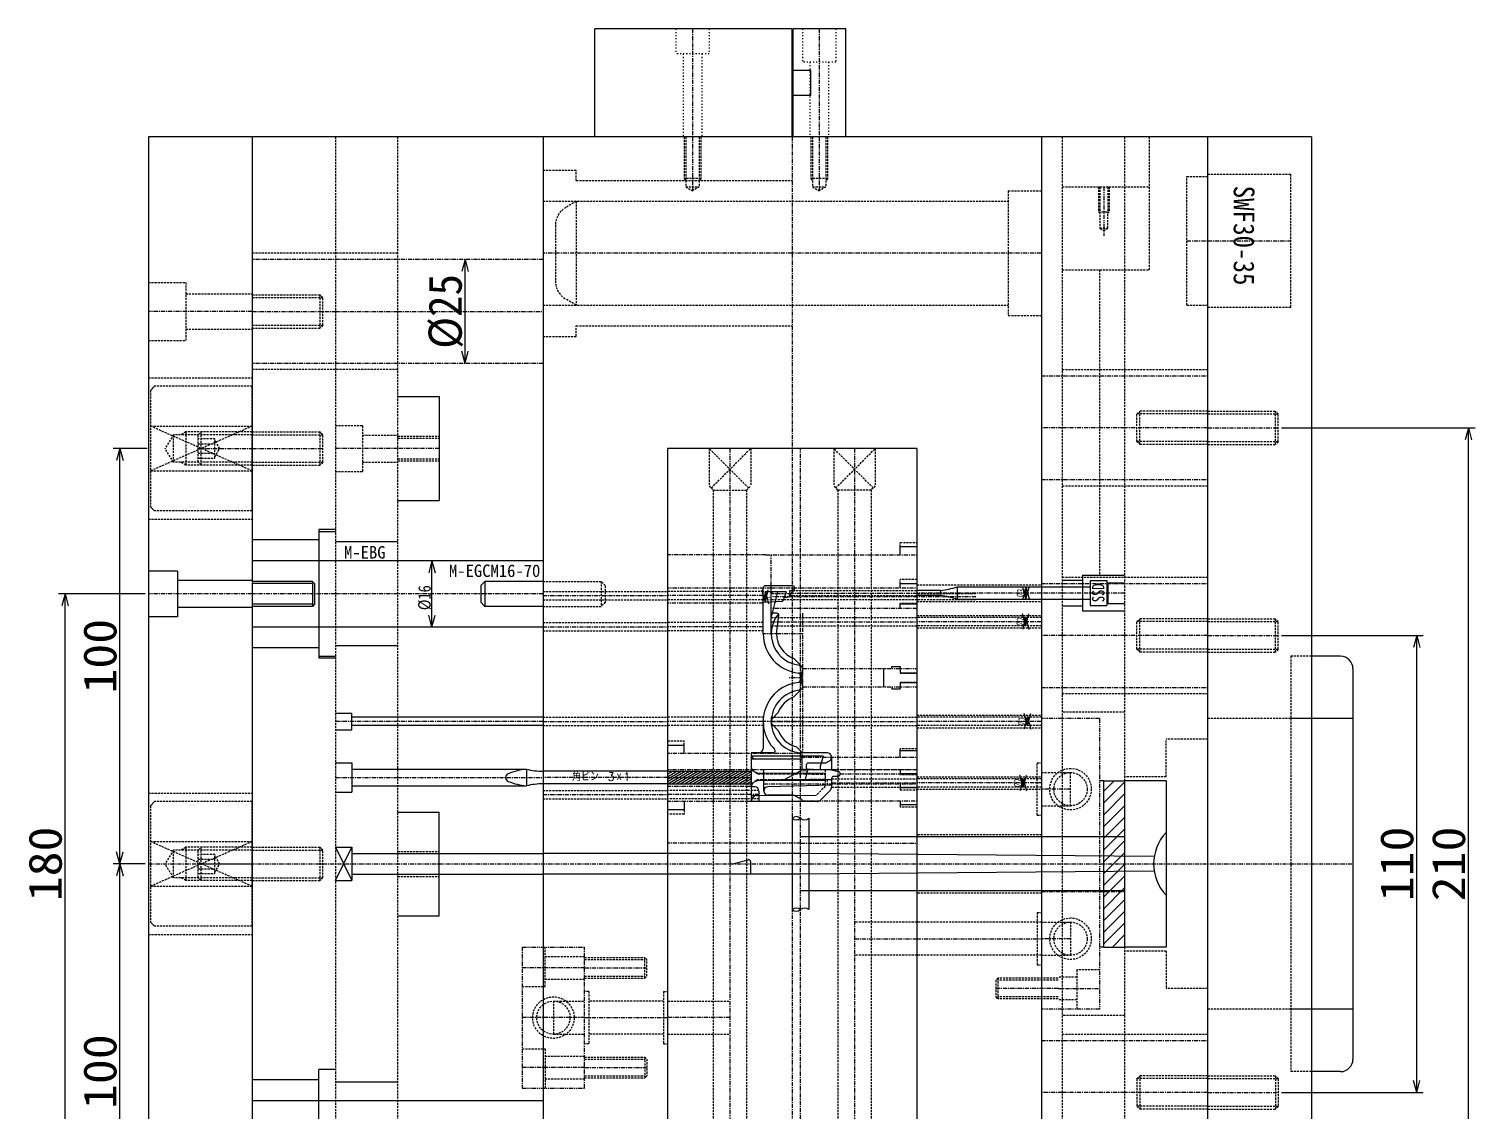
# Model space of a CAD drawing. Extents: x -554 to 592, y -350 to 391.
# Drawn here: x -553.8 to -205.6, y 115.8 to 376 of the extents above; entities that cross this region are included whole.
import ezdxf
from ezdxf.enums import TextEntityAlignment as Align

# ---------------------------------------------------------------- set-up
doc = ezdxf.new("R2010")
doc.units = 0
for name, pattern in [('CENTER', [1.75, 1, -0.25, 0.25, -0.25]), ('DASHED', [0.75, 0.5, -0.25]), ('DASHEDX2', [1, 0.75, -0.25]), ('DIVIDE', [2.25, 1, -0.25, 0.25, -0.25, 0.25, -0.25]), ('DOT', [0.75, 0.25, -0.5])]:
    doc.linetypes.add(name, pattern=pattern)
for name, color, linetype in [('L12', 7, 'CONTINUOUS'), ('L13', 7, 'CONTINUOUS'), ('L4', 7, 'CONTINUOUS'), ('L5', 7, 'CONTINUOUS'), ('L8', 7, 'CONTINUOUS'), ('L9', 7, 'CONTINUOUS')]:
    doc.layers.add(name, color=color, linetype=linetype)
doc.styles.add('KANJI', font='TXT', dxfattribs={"bigfont": 'BIGFONT'})

msp = doc.modelspace()

# ---------------------------------------------------------------- linework, layer by layer
at = {"layer": 'L12', "color": 251, "linetype": 'CONTINUOUS'}
for p, q in [((-448.764398, 320.5), (-449.540855, 317.602223)), ((-448.764398, 295.5), (-448.764398, 320.5)), ((-448.764398, 320.5), (-447.987941, 317.602223)), ((-448.764398, 295.5), (-449.540855, 298.397777)), ((-448.764398, 295.5), (-447.987941, 298.397777)), ((-252.2, 280), (-205.604188, 280)), ((-207.204188, 280), (-207.980646, 277.102223)), ((-207.204188, 70), (-207.204188, 280)), ((-207.204188, 280), (-206.427731, 277.102223)), ((-525.3, 275), (-533.495288, 275)), ((-531.895288, 275), (-532.671745, 272.102223)), ((-531.895288, 175), (-531.895288, 275)), ((-531.895288, 275), (-531.118831, 272.102223)), ((-525.8, 240), (-546.668063, 240)), ((-545.068063, 240), (-545.84452, 237.102223)), ((-545.068063, 110), (-545.068063, 240)), ((-545.068063, 240), (-544.291606, 237.102223)), ((-252.2, 230), (-218.064921, 230)), ((-219.664921, 230), (-220.441379, 227.102223)), ((-219.664921, 120), (-219.664921, 230)), ((-219.664921, 230), (-218.888464, 227.102223)), ((-531.895288, 175), (-532.671745, 177.897777)), ((-531.895288, 175), (-531.118831, 177.897777)), ((-525.8, 175), (-533.495288, 175)), ((-525.8, 175), (-533.495288, 175)), ((-531.895288, 175), (-532.671745, 172.102223)), ((-531.895288, 75), (-531.895288, 175)), ((-531.895288, 175), (-531.118831, 172.102223)), ((-219.664921, 120), (-220.441379, 122.897777)), ((-219.664921, 120), (-218.888464, 122.897777)), ((-252.2, 120), (-218.064921, 120))]:
    msp.add_line(p, q, dxfattribs=at)
at = {"layer": 'L13', "color": 3, "linetype": 'CONTINUOUS'}
for p, q in [((-370, 376), (-417.5, 376)), ((-417.5, 350), (-417.5, 376)), ((-370, 350), (-370, 376)), ((-357.1, 376), (-369.8, 376)), ((-369.8, 350), (-369.8, 376)), ((-357.1, 350), (-357.1, 376)), ((-365.5, 366), (-370, 366)), ((-365.5, 360), (-365.5, 366)), ((-365.5, 360), (-370, 360)), ((-370, 350), (-417.5, 350)), ((-357.1, 350), (-369.8, 350)), ((-465, 287.5), (-455, 287.5)), ((-455, 287.5), (-455, 262.5)), ((-465, 262.5), (-455, 262.5)), ((-465, 187.5), (-455, 187.5)), ((-455, 162.5), (-455, 187.5)), ((-465, 162.5), (-455, 162.5))]:
    msp.add_line(p, q, dxfattribs=at)
at = {"layer": 'L13', "color": 251, "linetype": 'DOT'}
for p, q in [((-398, 376), (-398, 370)), ((-390, 376), (-390, 370)), ((-367.5, 376), (-367.5, 368)), ((-359.5, 376), (-359.5, 368)), ((-390, 370), (-398, 370)), ((-396.25, 370), (-396.25, 350)), ((-391.75, 370), (-391.75, 350)), ((-359.5, 368), (-367.5, 368)), ((-365.75, 368), (-365.75, 350)), ((-361.25, 368), (-361.25, 350))]:
    msp.add_line(p, q, dxfattribs=at)
at = {"layer": 'L13', "color": 253, "linetype": 'CENTER'}
for p, q in [((-394, 376), (-394, 350)), ((-363.5, 376), (-363.5, 350)), ((-513, 275), (-500, 275)), ((-513, 175), (-500, 175))]:
    msp.add_line(p, q, dxfattribs=at)
at = {"layer": 'L13', "color": 251, "linetype": 'DASHED'}
for p, q in [((-422, 334.5), (-424.5, 333.056624)), ((-422, 334.5), (-422, 309.5)), ((-427, 328.726497), (-427, 315.273503)), ((-422, 309.5), (-424.5, 310.943376))]:
    msp.add_line(p, q, dxfattribs=at)
at = {"layer": 'L13', "color": 253, "linetype": 'CONTINUOUS'}
for p, q in [((-523.5, 290), (-524.5, 289)), ((-524.5, 261), (-523.5, 260)), ((-523.5, 190), (-524.5, 189)), ((-524.5, 161), (-523.5, 160))]:
    msp.add_line(p, q, dxfattribs=at)
at = {"layer": 'L13', "color": 253, "linetype": 'DASHED'}
for p, q in [((-524.5, 289), (-524.5, 261)), ((-500, 290), (-523.5, 290)), ((-500, 260), (-500, 290)), ((-524.5, 280.385165), (-500, 280.385165)), ((-500, 280.385165), (-524.5, 269.614835)), ((-500, 269.614835), (-524.5, 280.385165)), ((-513, 278.3235), (-512.3235, 279)), ((-512.3235, 271), (-512.3235, 279)), ((-513, 271.6765), (-513, 278.3235)), ((-509, 277.309401), (-513, 277.309401)), ((-513, 276.154701), (-509, 276.154701)), ((-509, 272.690599), (-509, 277.309401)), ((-507.845299, 275), (-509, 277)), ((-513, 273.845299), (-509, 273.845299)), ((-513, 272.690599), (-509, 272.690599)), ((-512.3235, 271), (-513, 271.6765)), ((-509, 273), (-507.845299, 275)), ((-524.5, 269.614835), (-500, 269.614835)), ((-500, 260), (-523.5, 260)), ((-524.5, 189), (-524.5, 161)), ((-500, 190), (-523.5, 190)), ((-500, 160), (-500, 190)), ((-524.5, 180.385165), (-500, 180.385165)), ((-500, 180.385165), (-524.5, 169.614835)), ((-500, 169.614835), (-524.5, 180.385165)), ((-513, 178.3235), (-512.3235, 179)), ((-513, 171.6765), (-513, 178.3235)), ((-512.3235, 171), (-512.3235, 179)), ((-509, 177.309401), (-513, 177.309401)), ((-513, 176.154701), (-509, 176.154701)), ((-509, 172.690599), (-509, 177.309401)), ((-507.845299, 175), (-509, 177)), ((-509, 173), (-507.845299, 175)), ((-513, 173.845299), (-509, 173.845299)), ((-513, 172.690599), (-509, 172.690599)), ((-512.3235, 171), (-513, 171.6765)), ((-524.5, 169.614835), (-500, 169.614835)), ((-500, 160), (-523.5, 160))]:
    msp.add_line(p, q, dxfattribs=at)
at = {"layer": 'L13', "color": 5, "linetype": 'DASHED'}
for p, q in [((-516, 279), (-517.169134, 278.325)), ((-500, 279), (-516, 279)), ((-516, 271), (-517.169134, 271.675)), ((-500, 271), (-516, 271)), ((-516, 179), (-517.169134, 178.325)), ((-500, 179), (-516, 179)), ((-516, 171), (-517.169134, 171.675)), ((-500, 171), (-516, 171))]:
    msp.add_line(p, q, dxfattribs=at)
at = {"layer": 'L13', "color": 2, "linetype": 'DASHED'}
for p, q in [((-516, 279), (-516, 271)), ((-519, 278.325), (-520.997862, 275)), ((-500, 278.325), (-519, 278.325)), ((-519, 271.675), (-519, 278.325)), ((-519, 271.675), (-520.997862, 275)), ((-500, 271.675), (-519, 271.675)), ((-519, 178.325), (-520.997862, 175)), ((-500, 178.325), (-519, 178.325)), ((-519, 171.675), (-519, 178.325)), ((-516, 179), (-516, 171)), ((-519, 171.675), (-520.997862, 175)), ((-500, 171.675), (-519, 171.675))]:
    msp.add_line(p, q, dxfattribs=at)
at = {"layer": 'L13', "color": 3, "linetype": 'DASHED'}
for p, q in [((-465, 278), (-455, 278)), ((-465, 277.5), (-455, 277.5)), ((-465, 272.5), (-455, 272.5)), ((-465, 272), (-455, 272)), ((-465, 178), (-455, 178)), ((-465, 172), (-455, 172))]:
    msp.add_line(p, q, dxfattribs=at)
at = {"layer": 'L13', "color": 3, "linetype": 'CENTER'}
msp.add_line((-455, 275), (-465, 275), dxfattribs=at)
at = {"layer": 'L13', "color": 2, "linetype": 'CONTINUOUS'}
for p, q in [((-518, 245.5), (-525, 245.5)), ((-518, 245.5), (-518, 234.5)), ((-500, 243.25), (-518, 243.25)), ((-518, 234.5), (-525, 234.5)), ((-500, 236.75), (-518, 236.75))]:
    msp.add_line(p, q, dxfattribs=at)
at = {"layer": 'L13', "color": 96, "linetype": 'DIVIDE'}
for p, q in [((-296, 210), (-310, 210)), ((-296, 210), (-296, 140)), ((-295, 195), (-296, 195)), ((-435, 155), (-420, 155)), ((-295, 155), (-296, 155)), ((-296, 140), (-310, 140)), ((-435, 121), (-420, 121))]:
    msp.add_line(p, q, dxfattribs=at)
at = {"layer": 'L13', "color": 136, "linetype": 'DASHED'}
for p, q in [((-310, 197), (-303, 197)), ((-303, 189), (-303, 197)), ((-310, 189), (-303, 189)), ((-310, 161), (-303, 161)), ((-303, 161), (-303, 153)), ((-310, 153), (-303, 153)), ((-427.5, 142), (-427.5, 134)), ((-427.5, 142), (-420, 142)), ((-427.5, 134), (-420, 134))]:
    msp.add_line(p, q, dxfattribs=at)
at = {"layer": 'L13', "color": 6, "linetype": 'CONTINUOUS'}
for p, q in [((-292.5, 195), (-295, 192.5)), ((-295, 155), (-295, 195)), ((-295, 195), (-290, 195)), ((-290, 195), (-290, 155)), ((-290, 194.671573), (-295, 189.671573)), ((-290, 191.843146), (-295, 186.843146)), ((-290, 189.014719), (-295, 184.014719)), ((-290, 186.186292), (-295, 181.186292)), ((-290, 183.357864), (-295, 178.357864)), ((-290, 180.529437), (-295, 175.529437)), ((-290, 177.70101), (-295, 172.70101)), ((-290, 174.872583), (-295, 169.872583)), ((-290, 172.044156), (-295, 167.044156)), ((-290, 169.215729), (-295, 164.215729)), ((-290, 166.387302), (-295, 161.387302)), ((-290, 163.558875), (-295, 158.558875)), ((-290, 160.730447), (-295, 155.730447)), ((-290, 157.90202), (-292.90202, 155)), ((-295, 155), (-290, 155)), ((-290, 155.073593), (-290.073593, 155))]:
    msp.add_line(p, q, dxfattribs=at)
at = {"layer": 'L13', "color": 136, "linetype": 'CENTER'}
for p, q in [((-303, 193), (-310, 193)), ((-303, 157), (-310, 157)), ((-420, 150), (-435, 150)), ((-306, 145), (-296, 145)), ((-420, 138), (-435, 138)), ((-420, 126), (-435, 126))]:
    msp.add_line(p, q, dxfattribs=at)
at = {"layer": 'L13', "color": 96, "linetype": 'CENTER'}
for p, q in [((-435, 155), (-435, 121)), ((-420, 121), (-420, 155))]:
    msp.add_line(p, q, dxfattribs=at)
at = {"layer": 'L13', "color": 96, "linetype": 'DASHED'}
for p, q in [((-429.5, 145.5), (-429.5, 155)), ((-429.5, 152.75), (-420, 152.75)), ((-429.5, 147.25), (-420, 147.25)), ((-301.5, 147.75), (-306, 147.75)), ((-301.5, 149.5), (-301.5, 140)), ((-296, 149.5), (-301.5, 149.5)), ((-435, 145.5), (-429.5, 145.5)), ((-301.5, 142.25), (-306, 142.25)), ((-435, 130.5), (-429.5, 130.5)), ((-429.5, 130.5), (-429.5, 121)), ((-429.5, 128.75), (-420, 128.75)), ((-429.5, 123.25), (-420, 123.25))]:
    msp.add_line(p, q, dxfattribs=at)
at = {"layer": 'L13', "color": 251, "linetype": 'DASHED'}
for centre, start, end in [((-422, 328.726497), 120, 180), ((-422, 315.273503), 180, 240)]:
    msp.add_arc(centre, 5, start, end, dxfattribs=at)
at = {"layer": 'L4', "color": 6, "linetype": 'CONTINUOUS'}
for p, q in [((-376.986, 230.391999), (-376.986, 241.459002)), ((-375.048, 230.391999), (-375.048, 241.969002)), ((-373.517999, 240.490002), (-375.048, 234.370001)), ((-371.426999, 240.490002), (-374.538, 240.490002)), ((-371.427, 240.490002), (-372.27355, 238.288971)), ((-370.611779, 239.589093), (-369.482728, 241.161547)), ((-376.986, 238.042002), (-372.27355, 238.288971)), ((-371.440322, 239.164002), (-371.936999, 239.164002)), ((-373.773, 230.391999), (-373.201743, 234.762909)), ((-368.061, 220.45354), (-368.061, 219.21646)), ((-376.986, 209.278001), (-376.986, 202.75)), ((-367.5, 201.73), (-368.943295, 203.173295)), ((-374.598349, 201.73), (-379.892999, 201.73)), ((-367.601999, 200.2), (-378.877232, 200.246785)), ((-361.532999, 201.73), (-367.5, 201.73)), ((-362.042999, 199.282), (-366.122999, 199.282)), ((-362.552999, 200.913999), (-363.062999, 199.282)), ((-362.042999, 199.282), (-361.052999, 199.81)), ((-378.369557, 196.934573), (-362.041994, 196.864598)), ((-362.041994, 195.069402), (-378.369557, 194.999426)), ((-376.832999, 192.55), (-376.832999, 197.65)), ((-359.045783, 196.069), (-360.002999, 196.069)), ((-378.368819, 191.483955), (-364.206747, 191.53)), ((-378.005999, 192.55), (-378.005999, 190))]:
    msp.add_line(p, q, dxfattribs=at)
at = {"layer": 'L4', "color": 6, "linetype": 'DASHED'}
for p, q in [((-374.538, 240.490002), (-376.986, 240.490002)), ((-367.601999, 200.2), (-367.601999, 201.73069))]:
    msp.add_line(p, q, dxfattribs=at)
at = {"layer": 'L4', "color": 7, "linetype": 'CONTINUOUS'}
for p, q in [((-369.896999, 241.969002), (-376.476, 241.969002)), ((-373.707442, 235.339002), (-374.996999, 235.339002)), ((-369.59372, 224.47872), (-367.5, 222.384999)), ((-367.704, 220.956999), (-367.704, 218.713001)), ((-367.5, 222.385001), (-367.5, 221.365001)), ((-367.5, 217.284999), (-369.59372, 215.191279)), ((-367.5, 218.305001), (-367.5, 217.285001)), ((-373.394435, 211.424197), (-375.030759, 209.787874)), ((-375.030759, 208.768126), (-373.394435, 207.131802)), ((-379.892999, 201.73), (-379.892999, 190)), ((-379.790456, 201.118286), (-379.688714, 201.016544)), ((-362.552999, 200.913999), (-379.382999, 200.913999)), ((-366.632999, 198.772), (-366.632999, 198.16)), ((-360.512999, 200.71), (-360.512999, 197.809279)), ((-360.512999, 197.65), (-366.122999, 197.65)), ((-362.042999, 196.864599), (-362.042999, 195.1)), ((-360.512999, 197.65), (-358.928555, 197.253889)), ((-360.512999, 195.559), (-360.512999, 193.482498)), ((-379.025999, 193.57), (-379.892999, 193.57)), ((-369.692999, 191.53), (-375.812999, 191.53)), ((-367.652999, 190.51), (-369.692999, 191.53)), ((-360.811751, 192.761249), (-363.274248, 190.298751)), ((-363.995497, 190), (-379.892999, 190)), ((-367.652999, 190.51), (-367.652999, 190))]:
    msp.add_line(p, q, dxfattribs=at)
at = {"layer": 'L4', "color": 251, "linetype": 'CENTER'}
for p, q in [((-367.5, 235.339002), (-367.5, 201.73)), ((-367.5, 230.391999), (-376.986, 230.391999)), ((-367.5, 219.835), (-370.811183, 219.835)), ((-367.5, 209.278001), (-376.986, 209.278001))]:
    msp.add_line(p, q, dxfattribs=at)
at = {"layer": 'L4', "color": 6, "linetype": 'CENTER'}
for p, q in [((-378.877232, 200.246785), (-379.892999, 200.251)), ((-379.892999, 191.479), (-378.368819, 191.483955))]:
    msp.add_line(p, q, dxfattribs=at)
at = {"layer": 'L4', "color": 3, "linetype": 'CENTER'}
for p, q in [((-363.062999, 199.282), (-363.3, 198.523596)), ((-362.042999, 197.654967), (-367.601999, 197.752)), ((-366.34489, 197.741528), (-366.423702, 197.387091))]:
    msp.add_line(p, q, dxfattribs=at)
at = {"layer": 'L4', "color": 6, "linetype": 'DASHEDX2'}
for p, q in [((-378.362999, 196.699943), (-379.125294, 197.137982)), ((-378.362999, 195.234057), (-379.125294, 194.796018)), ((-378.362999, 196.699943), (-362.042999, 196.63)), ((-362.042999, 195.303999), (-378.362999, 195.234057))]:
    msp.add_line(p, q, dxfattribs=at)
at = {"layer": 'L4', "color": 4, "linetype": 'CONTINUOUS'}
for p, q in [((-366.886972, 195.30365), (-378.784038, 194.992115)), ((-368.055143, 197.34437), (-372.079542, 195.167678)), ((-366.423702, 197.387091), (-368.055143, 197.34437)), ((-366.423702, 197.387091), (-366.886972, 195.30365)), ((-366.886972, 195.30365), (-360.553152, 195.30365)), ((-360.553152, 195.30365), (-360.518242, 193.970507)), ((-360.518242, 193.970507), (-375.866382, 193.568602))]:
    msp.add_line(p, q, dxfattribs=at)
at = {"layer": 'L4', "color": 7, "linetype": 'DASHED'}
for p, q in [((-362.042999, 197.65), (-362.042999, 196.864599)), ((-362.042999, 195.1), (-362.042999, 193.693746)), ((-362.042999, 193.693747), (-364.206746, 191.53))]:
    msp.add_line(p, q, dxfattribs=at)
at = {"layer": 'L4', "color": 4, "linetype": 'DASHED'}
msp.add_line((-361.573502, 195.30365), (-361.537893, 193.943807), dxfattribs=at)
at = {"layer": 'L4', "color": 4, "linetype": 'CENTER'}
msp.add_line((-340, 197.65), (-360.512998, 197.65), dxfattribs=at)
at = {"layer": 'L4', "color": 6, "linetype": 'CONTINUOUS'}
for centre, radius, start, end in [((-376.476, 241.459002), 0.51, 90, 180), ((-374.538, 239.980002), 0.51, 90, 180), ((-371.440322, 240.184002), 1.02, 270, 324.320971), ((-367.5, 230.391999), 7.548, 140.642443, 266.400399), ((-367.5, 230.391999), 9.486, 180, 263.84936), ((-367.5, 230.391999), 6.273, 180, 250.502423), ((-368.571, 220.45354), 0.51, 0, 83.84936), ((-367.5, 209.278001), 9.486, 96.15064, 224.755402), ((-367.5, 209.278001), 7.548, 93.599597, 270), ((-368.571, 219.21646), 0.51, -83.84936, 0), ((-367.5, 209.278001), 6.273, 109.497577, 159.993156), ((-367.5, 209.278001), 6.273, 200.006867, 256.698188), ((-378.006, 202.75), 1.02, -90, 0), ((-374.598349, 202.24), 0.51, -90, 44.755402), ((-378.872999, 201.266776), 1.02, 180, 269.76226), ((-378.362999, 198.464559), 1.53, 180, 269.754448), ((-366.122999, 198.772), 0.51, 90, 180), ((-378.362999, 193.46944), 1.53, 90.245552, 180), ((-360.002999, 195.559), 0.51, 90, 180), ((-359.074422, 196.670423), 0.601423, -90, 75.963757), ((-379.025999, 192.55), 1.02, 0, 90), ((-378.363844, 189.953964), 1.53, 90.186283, 178.095887)]:
    msp.add_arc(centre, radius, start, end, dxfattribs=at)
at = {"layer": 'L4', "color": 7, "linetype": 'CONTINUOUS'}
for centre, radius, start, end in [((-369.896999, 241.459002), 0.51, 324.320971, 450.000005), ((-373.707442, 234.829002), 0.51, 353.211744, 450.000005), ((-367.194, 220.956999), 0.51, 126.869903, 179.999997), ((-367.194, 218.713001), 0.51, 179.999997, 233.130103), ((-379.382999, 201.423999), 0.51, 179.999997, 270), ((-361.532999, 200.71), 1.02, 298.072487, 450.000005), ((-366.122999, 198.16), 0.51, 179.999997, 270), ((-360.308999, 197.809279), 0.204, 180, 255.963756), ((-375.812999, 192.55), 1.02, 93.000005, 270), ((-361.532999, 193.482498), 1.02, 315.000001, 360.000003), ((-363.995497, 191.02), 1.02, 270, 315.000001)]:
    msp.add_arc(centre, radius, start, end, dxfattribs=at)
at = {"layer": 'L4', "color": 6}
for p in [(-367.5, 230.391999), (-367.5, 209.278001)]:
    msp.add_point(p, dxfattribs=at)
at = {"layer": 'L5', "color": 7, "linetype": 'CENTER'}
for p, q in [((-370, 350), (-370, 0)), ((-525, 175), (-235, 175))]:
    msp.add_line(p, q, dxfattribs=at)
at = {"layer": 'L5', "color": 7, "linetype": 'CONTINUOUS'}
for p, q in [((-400, 275), (-400, 75)), ((-370, 275), (-400, 275)), ((-340, 275), (-370, 275)), ((-340, 275), (-340, 75)), ((-370, 186), (-370, 164)), ((-366, 186), (-366, 164))]:
    msp.add_line(p, q, dxfattribs=at)
at = {"layer": 'L5', "color": 3, "linetype": 'CENTER'}
for p, q in [((-368, 75), (-368, 275)), ((-375.048, 241.969002), (-375.048, 249.4)), ((-370.603947, 240.2), (-340, 240.2)), ((-368, 222.406368), (-368, 217.263632)), ((-363.3, 198.523596), (-363.3, 197.65)), ((-400, 195.8), (-379.892999, 195.8))]:
    msp.add_line(p, q, dxfattribs=at)
at = {"layer": 'L5', "color": 7, "linetype": 'DASHED'}
for p, q in [((-344, 251.4), (-344, 252.4)), ((-344, 252.4), (-340, 252.4)), ((-344, 242.46), (-344, 243.46)), ((-340, 243.46), (-344, 243.46)), ((-344, 237.5), (-344, 237.7)), ((-340, 237.7), (-344, 237.7)), ((-344, 220.935), (-340, 220.935)), ((-344, 218.735), (-340, 218.735)), ((-400, 204.6), (-396, 204.6)), ((-396, 203.6), (-396, 204.6)), ((-344, 202.2), (-344, 202.7)), ((-340, 202.7), (-344, 202.7)), ((-344, 196.65), (-344, 196.45)), ((-339.999996, 196.45), (-344, 196.45)), ((-344, 193.3), (-344, 192.8)), ((-344, 192.8), (-340, 192.8)), ((-344, 189.2), (-344, 188.7)), ((-340, 188.7), (-344, 188.7)), ((-396, 187), (-400, 187)), ((-396, 188), (-396, 187))]:
    msp.add_line(p, q, dxfattribs=at)
at = {"layer": 'L5', "color": 136, "linetype": 'CONTINUOUS'}
for p, q in [((-344, 249.4), (-344, 251.4)), ((-344, 251.4), (-340, 251.4)), ((-340, 242.46), (-344, 242.46)), ((-344, 241.46), (-344, 242.46)), ((-344, 236.5), (-344, 237.5)), ((-340, 237.5), (-344, 237.5)), ((-348, 222.035), (-348, 217.635)), ((-346, 222.035), (-346, 222.535)), ((-346, 222.535), (-344, 222.535)), ((-344, 222.535), (-344, 221.135)), ((-344, 221.135), (-343.9, 221.035)), ((-343.9, 221.035), (-340, 221.035)), ((-346, 217.635), (-346, 217.135)), ((-346, 217.135), (-344, 217.135)), ((-344, 218.535), (-343.9, 218.635)), ((-344, 218.535), (-344, 217.135)), ((-343.9, 218.635), (-340, 218.635)), ((-400, 203.6), (-396, 203.6)), ((-396, 201.6), (-396, 203.6)), ((-344, 200.7), (-344, 202.2)), ((-340, 202.2), (-344, 202.2)), ((-344, 197.65), (-344, 196.65)), ((-340, 196.65), (-344, 196.65)), ((-344, 194.3), (-344, 193.3)), ((-340, 193.3), (-344, 193.3)), ((-396, 190), (-396, 188)), ((-344, 190.2), (-344, 189.2)), ((-340, 189.2), (-344, 189.2)), ((-396, 188), (-400, 188))]:
    msp.add_line(p, q, dxfattribs=at)
at = {"layer": 'L5', "color": 4, "linetype": 'CENTER'}
for p, q in [((-376.4, 249.4), (-400, 249.4)), ((-376.4, 249.4), (-340, 249.4)), ((-375.048, 241.4), (-400, 241.4)), ((-375.048, 241.46), (-340, 241.46)), ((-376.986, 237.8), (-400, 237.8)), ((-340, 239.3), (-375.048, 239.3)), ((-340, 236.5), (-375.048, 236.5)), ((-368, 201.6), (-400, 201.6)), ((-368, 200.7), (-340, 200.7)), ((-376.832999, 197.65), (-400, 197.65)), ((-363.3, 197.768101), (-340, 197.768101)), ((-358.473345, 196.65), (-340, 196.65)), ((-379.892999, 193.6), (-400, 193.6)), ((-376.832999, 194.3), (-340, 194.3)), ((-379.892999, 190), (-400, 190)), ((-367.652999, 190.2), (-340, 190.2)), ((-368, 180), (-400, 180)), ((-368, 180), (-340, 180))]:
    msp.add_line(p, q, dxfattribs=at)
at = {"layer": 'L5', "color": 6, "linetype": 'DASHED'}
for p, q in [((-376.986, 240.6), (-400, 240.6)), ((-376.986, 238.6), (-400, 238.6)), ((-375.048, 234.3), (-340, 234.3)), ((-376.986, 233.1), (-400, 233.1)), ((-376.986, 231.1), (-400, 231.1)), ((-375.048, 232.3), (-340, 232.3)), ((-376.930785, 210.3), (-400, 210.3)), ((-376.93545, 208.3), (-376.93545, 210.3)), ((-375.048, 210.3), (-375.048, 208.3)), ((-375.048, 210.3), (-340, 210.3)), ((-376.93545, 208.3), (-400, 208.3)), ((-375.048, 208.3), (-340, 208.3)), ((-360.512999, 195.5), (-340, 195.5)), ((-378.005999, 192.7), (-400, 192.7)), ((-360.512999, 193.5), (-340, 193.5)), ((-378.005999, 190.7), (-400, 190.7))]:
    msp.add_line(p, q, dxfattribs=at)
at = {"layer": 'L5', "color": 206, "linetype": 'CONTINUOUS'}
for p, q in [((-376.40654, 238.07237), (-377.333591, 240.925539)), ((-376.469848, 240.490002), (-377.246305, 237.592224)), ((-376.469848, 240.490002), (-375.693391, 237.592224)), ((-376.40654, 238.07237), (-375.782805, 241.006813))]:
    msp.add_line(p, q, dxfattribs=at)
at = {"layer": 'L5', "color": 3, "linetype": 'DASHED'}
for p, q in [((-370.603947, 239.6), (-370.603947, 240.8)), ((-370.603947, 240.8), (-340, 240.8)), ((-370.603947, 239.6), (-340, 239.6))]:
    msp.add_line(p, q, dxfattribs=at)
at = {"layer": 'L5', "color": 6, "linetype": 'CENTER'}
for p, q in [((-376.986, 239.6), (-400, 239.6)), ((-375.048, 233.3), (-340, 233.3)), ((-376.986, 232.1), (-400, 232.1)), ((-376.985974, 209.3), (-400, 209.3)), ((-375.047968, 209.3), (-340, 209.3)), ((-378.005999, 191.7), (-400, 191.7)), ((-360.512999, 194.5), (-340, 194.5))]:
    msp.add_line(p, q, dxfattribs=at)
at = {"layer": 'L5', "color": 4, "linetype": 'DASHED'}
for p, q in [((-370.603947, 240.05), (-375.048, 240.05)), ((-340, 238.55), (-375.048, 238.55))]:
    msp.add_line(p, q, dxfattribs=at)
at = {"layer": 'L5', "color": 4, "linetype": 'DIVIDE'}
for p, q in [((-367.5, 222.035), (-340, 222.035)), ((-367.5, 217.635), (-340, 217.635))]:
    msp.add_line(p, q, dxfattribs=at)
at = {"layer": 'L5', "color": 4, "linetype": 'CONTINUOUS'}
for p, q in [((-367.601999, 197.752), (-367.601999, 200.2)), ((-368, 177.5), (-400, 177.5)), ((-385, 177.5), (-385, 175.5)), ((-384.37059, 175.017037), (-380.62941, 176.019484)), ((-380, 172.508216), (-380, 175.536521)), ((-368, 172.5), (-400, 172.5))]:
    msp.add_line(p, q, dxfattribs=at)
at = {"layer": 'L5', "color": 3, "linetype": 'CONTINUOUS'}
for p, q in [((-400, 197.3), (-379.892999, 197.3)), ((-400, 194.847372), (-395.751924, 197.3)), ((-400, 195.424722), (-396.751924, 197.3)), ((-400, 196.002073), (-397.751924, 197.3)), ((-400, 196.579423), (-398.751924, 197.3)), ((-399.948076, 194.3), (-394.751924, 197.3)), ((-398.948076, 194.3), (-393.751924, 197.3)), ((-397.948076, 194.3), (-392.751924, 197.3)), ((-396.948076, 194.3), (-391.751924, 197.3)), ((-395.948076, 194.3), (-390.751924, 197.3)), ((-394.948076, 194.3), (-389.751924, 197.3)), ((-393.948076, 194.3), (-388.751924, 197.3)), ((-392.948076, 194.3), (-387.751924, 197.3)), ((-391.948076, 194.3), (-386.751924, 197.3)), ((-390.948076, 194.3), (-385.751924, 197.3)), ((-389.948076, 194.3), (-384.751924, 197.3)), ((-388.948076, 194.3), (-383.751924, 197.3)), ((-387.948076, 194.3), (-382.751924, 197.3)), ((-386.948076, 194.3), (-381.751924, 197.3)), ((-385.948076, 194.3), (-380.751924, 197.3)), ((-384.948076, 194.3), (-379.892999, 197.21855)), ((-383.948076, 194.3), (-379.892999, 196.6412)), ((-382.948076, 194.3), (-379.892999, 196.063849)), ((-381.948076, 194.3), (-379.892999, 195.486499)), ((-363.3, 197.768101), (-376.832999, 197.65)), ((-400, 194.3), (-379.892999, 194.3)), ((-380.948076, 194.3), (-379.892999, 194.909149))]:
    msp.add_line(p, q, dxfattribs=at)
at = {"layer": 'L5', "color": 206, "linetype": 'CONTINUOUS'}
msp.add_arc((-330.275377, 240.490002), 46.19447, 180, 183, dxfattribs=at)
at = {"layer": 'L5', "color": 3, "linetype": 'CENTER'}
for centre, start, end in [((-368.5, 222.406368), 0, 82.862295), ((-368.5, 217.263632), 277.137705, 360)]:
    msp.add_arc(centre, 0.5, start, end, dxfattribs=at)
at = {"layer": 'L5', "color": 7, "linetype": 'CONTINUOUS'}
for centre, start, end in [((-369, 184.881966), 48.189685, 131.810315), ((-369, 187.118034), 228.189685, 311.810315), ((-367, 187.118034), 228.189685, 311.810315), ((-369, 162.881966), 48.189685, 131.810315), ((-369, 165.118034), 228.189685, 311.810315), ((-367, 162.881966), 48.189685, 131.810315)]:
    msp.add_arc(centre, 1.5, start, end, dxfattribs=at)
at = {"layer": 'L5', "color": 4, "linetype": 'CONTINUOUS'}
for centre, start, end in [((-384.5, 175.5), 180, 285), ((-380.5, 175.536521), 0, 105)]:
    msp.add_arc(centre, 0.5, start, end, dxfattribs=at)
at = {"layer": 'L5', "color": 251}
msp.add_point((-369.896999, 241.459002), dxfattribs=at)
at = {"layer": 'L8', "color": 7, "linetype": 'CONTINUOUS'}
for p, q in [((-525, 350), (-525, 0)), ((-245, 350), (-525, 350)), ((-500, 350), (-500, 0)), ((-430, 350), (-430, 0)), ((-310, 350), (-310, 0)), ((-270, 350), (-270, 0)), ((-245, 350), (-245, 0))]:
    msp.add_line(p, q, dxfattribs=at)
at = {"layer": 'L8', "color": 7, "linetype": 'DASHED'}
for p, q in [((-480, 350), (-480, 0)), ((-465, 350), (-465, 0)), ((-305, 350), (-305, 0)), ((-290, 350), (-290, 0)), ((-270, 341), (-250, 341)), ((-250, 309), (-250, 341)), ((-270, 309), (-250, 309)), ((-525, 292), (-500, 292)), ((-525, 258), (-500, 258)), ((-430, 243), (-416, 243)), ((-416, 243), (-416, 237)), ((-415, 242), (-416, 243)), ((-415, 242), (-415, 238)), ((-340, 242.2), (-310, 242.2)), ((-430, 237), (-416, 237)), ((-415, 238), (-416, 237)), ((-340, 238.2), (-310, 238.2)), ((-340, 234.8), (-310, 234.8)), ((-340, 231.8), (-310, 231.8)), ((-250, 225), (-250, 125)), ((-245, 225), (-250, 225)), ((-340, 210.8), (-310, 210.8)), ((-290, 211.5), (-305, 211.5)), ((-250, 210), (-270, 210)), ((-340, 207.8), (-310, 207.8)), ((-270, 205), (-280, 205)), ((-280, 196), (-280, 204.994764)), ((-340, 196), (-310, 196)), ((-280, 196), (-290, 196)), ((-525, 192), (-500, 192)), ((-340, 193), (-310, 193)), ((-310, 182), (-340, 182)), ((-310, 168), (-340, 168)), ((-525, 158), (-500, 158)), ((-280, 154), (-290, 154)), ((-280, 154), (-280, 145)), ((-270, 145), (-280, 145)), ((-250, 140), (-270, 140)), ((-290, 138.5), (-305, 138.5)), ((-245, 125), (-250, 125))]:
    msp.add_line(p, q, dxfattribs=at)
at = {"layer": 'L8', "color": 6, "linetype": 'DASHED'}
for p, q in [((-396, 350), (-396, 340)), ((-395.62, 350), (-395.62, 338)), ((-392.38, 350), (-392.38, 338)), ((-392, 350), (-392, 340)), ((-365.5, 350), (-365.5, 340)), ((-365.12, 350), (-365.12, 338)), ((-361.88, 350), (-361.88, 338)), ((-361.5, 350), (-361.5, 340)), ((-392, 340), (-396, 340)), ((-396, 340), (-395.62, 339.341821)), ((-395.62, 338), (-394, 337.026606)), ((-395.62, 338), (-392.38, 338)), ((-392.38, 338), (-394, 337.026606)), ((-392, 340), (-392.38, 339.341821)), ((-361.5, 340), (-365.5, 340)), ((-365.5, 340), (-365.12, 339.341821)), ((-365.12, 338), (-363.5, 337.026606)), ((-365.12, 338), (-361.88, 338)), ((-361.88, 338), (-363.5, 337.026606)), ((-361.5, 340), (-361.88, 339.341821)), ((-275, 340.5), (-270, 340.5)), ((-275, 309.5), (-275, 340.5)), ((-275, 309.5), (-270, 309.5)), ((-430, 240.6), (-400, 240.6)), ((-430, 238.6), (-400, 238.6)), ((-310, 234.3), (-340, 234.3)), ((-430, 233.1), (-400, 233.1)), ((-430, 231.1), (-400, 231.1)), ((-310, 232.3), (-340, 232.3)), ((-430, 210.3), (-400, 210.3)), ((-310, 210.3), (-340, 210.3)), ((-430, 208.3), (-400, 208.3)), ((-310, 208.3), (-340, 208.3)), ((-310, 195.5), (-340, 195.5)), ((-430, 192.7), (-400, 192.7)), ((-310, 193.5), (-340, 193.5)), ((-430, 190.7), (-400, 190.7))]:
    msp.add_line(p, q, dxfattribs=at)
at = {"layer": 'L8', "color": 6, "linetype": 'CENTER'}
for p, q in [((-394, 350), (-394, 337.026606)), ((-363.5, 350), (-363.5, 337.026606)), ((-275, 325), (-270, 325)), ((-430, 239.6), (-400, 239.6)), ((-310, 233.3), (-340, 233.3)), ((-430, 232.1), (-400, 232.1)), ((-465, 209.3), (-480, 209.3)), ((-430, 209.3), (-465, 209.3)), ((-430, 209.3), (-400, 209.3)), ((-310, 209.3), (-340, 209.3)), ((-430, 191.7), (-400, 191.7)), ((-310, 194.5), (-340, 194.5))]:
    msp.add_line(p, q, dxfattribs=at)
at = {"layer": 'L8', "color": 251, "linetype": 'DASHED'}
for p, q in [((-430, 342), (-422, 342)), ((-422, 339.5), (-422, 342)), ((-422, 339.5), (-370, 339.5)), ((-430, 334.5), (-370, 334.5)), ((-370, 334.5), (-318, 334.5)), ((-318, 337), (-310, 337)), ((-318, 337), (-318, 307)), ((-430, 309.5), (-370, 309.5)), ((-370, 309.5), (-318, 309.5)), ((-318, 307), (-310, 307)), ((-422, 304.5), (-370, 304.5)), ((-422, 302), (-422, 304.5)), ((-430, 302), (-422, 302)), ((-500, 279), (-483.6765, 279)), ((-483, 278.3235), (-483.6765, 279)), ((-483.6765, 271), (-483.6765, 279)), ((-500, 278.3235), (-483, 278.3235)), ((-483, 271.6765), (-483, 278.3235)), ((-500, 271.6765), (-483, 271.6765)), ((-483, 271.6765), (-483.6765, 271)), ((-500, 271), (-483.6765, 271)), ((-500, 179), (-483.6765, 179)), ((-500, 178.3235), (-483, 178.3235)), ((-483, 178.3235), (-483.6765, 179)), ((-483.6765, 171), (-483.6765, 179)), ((-483, 171.6765), (-483, 178.3235)), ((-500, 171.6765), (-483, 171.6765)), ((-500, 171), (-483.6765, 171)), ((-483, 171.6765), (-483.6765, 171))]:
    msp.add_line(p, q, dxfattribs=at)
at = {"layer": 'L8', "color": 7, "linetype": 'CENTER'}
for p, q in [((-270, 325), (-250, 325)), ((-310, 181.6), (-295, 181.6)), ((-295, 181.6), (-290, 181.6)), ((-310, 168.4), (-295, 168.4)), ((-295, 168.4), (-290, 168.4))]:
    msp.add_line(p, q, dxfattribs=at)
at = {"layer": 'L8', "color": 56, "linetype": 'DASHED'}
for p, q in [((-480, 322), (-500, 322)), ((-465, 322), (-480, 322)), ((-525, 315), (-516, 315)), ((-516, 315), (-516, 301)), ((-516, 312.25), (-500, 312.25)), ((-500, 312), (-483.6765, 312)), ((-500, 311.3235), (-483, 311.3235)), ((-483, 311.3235), (-483.6765, 312)), ((-483.6765, 304), (-483.6765, 312)), ((-483, 304.6765), (-483, 311.3235)), ((-516, 303.75), (-500, 303.75)), ((-500, 304.6765), (-483, 304.6765)), ((-500, 304), (-483.6765, 304)), ((-483, 304.6765), (-483.6765, 304)), ((-525, 301), (-516, 301)), ((-480, 294), (-500, 294)), ((-465, 294), (-480, 294)), ((-305, 294), (-290, 294)), ((-290, 294), (-270, 294)), ((-287, 283.3235), (-286.3235, 284)), ((-270, 283.3235), (-287, 283.3235)), ((-287, 276.6765), (-287, 283.3235)), ((-270, 284), (-286.3235, 284)), ((-286.3235, 276), (-286.3235, 284)), ((-270, 284), (-253.6765, 284)), ((-270, 283.3235), (-253, 283.3235)), ((-253, 283.3235), (-253.6765, 284)), ((-253.6765, 276), (-253.6765, 284)), ((-253, 276.6765), (-253, 283.3235)), ((-270, 276.6765), (-287, 276.6765)), ((-287, 276.6765), (-286.3235, 276)), ((-270, 276), (-286.3235, 276)), ((-270, 276.6765), (-253, 276.6765)), ((-270, 276), (-253.6765, 276)), ((-253, 276.6765), (-253.6765, 276)), ((-305, 266), (-290, 266)), ((-290, 266), (-270, 266)), ((-305, 244), (-290, 244)), ((-290, 244), (-270, 244)), ((-287, 233.3235), (-286.3235, 234)), ((-270, 233.3235), (-287, 233.3235)), ((-287, 226.6765), (-287, 233.3235)), ((-270, 234), (-286.3235, 234)), ((-286.3235, 226), (-286.3235, 234)), ((-270, 234), (-253.6765, 234)), ((-270, 233.3235), (-253, 233.3235)), ((-253, 233.3235), (-253.6765, 234)), ((-253.6765, 226), (-253.6765, 234)), ((-253, 226.6765), (-253, 233.3235)), ((-270, 226.6765), (-287, 226.6765)), ((-287, 226.6765), (-286.3235, 226)), ((-270, 226.6765), (-253, 226.6765)), ((-253, 226.6765), (-253.6765, 226)), ((-270, 226), (-286.3235, 226)), ((-270, 226), (-253.6765, 226)), ((-305, 216), (-290, 216)), ((-290, 216), (-270, 216)), ((-305, 134), (-290, 134)), ((-290, 134), (-270, 134)), ((-287, 123.3235), (-286.3235, 124)), ((-270, 123.3235), (-287, 123.3235)), ((-287, 123.3235), (-287, 116.6765)), ((-270, 124), (-286.3235, 124)), ((-286.3235, 124), (-286.3235, 116)), ((-270, 124), (-253.6765, 124)), ((-270, 123.3235), (-253, 123.3235)), ((-253, 123.3235), (-253.6765, 124)), ((-253.6765, 124), (-253.6765, 116)), ((-253, 123.3235), (-253, 116.6765)), ((-270, 116.6765), (-287, 116.6765)), ((-287, 116.6765), (-286.3235, 116)), ((-270, 116), (-286.3235, 116)), ((-270, 116.6765), (-253, 116.6765)), ((-270, 116), (-253.6765, 116)), ((-253, 116.6765), (-253.6765, 116))]:
    msp.add_line(p, q, dxfattribs=at)
at = {"layer": 'L8', "color": 56, "linetype": 'CENTER'}
for p, q in [((-430, 320.5), (-500, 320.5)), ((-500, 308), (-525, 308)), ((-500, 308), (-480, 308)), ((-480, 308), (-465, 308)), ((-465, 308), (-430, 308)), ((-430, 295.5), (-500, 295.5)), ((-310, 292.5), (-270, 292.5)), ((-305, 280), (-310, 280)), ((-290, 280), (-305, 280)), ((-270, 280), (-290, 280)), ((-270, 280), (-253, 280)), ((-310, 267.5), (-270, 267.5)), ((-310, 242.5), (-270, 242.5)), ((-305, 230), (-310, 230)), ((-290, 230), (-305, 230)), ((-270, 230), (-290, 230)), ((-270, 230), (-253, 230)), ((-310, 217.5), (-270, 217.5)), ((-310, 132.5), (-270, 132.5)), ((-305, 120), (-310, 120)), ((-290, 120), (-305, 120)), ((-270, 120), (-290, 120)), ((-270, 120), (-253, 120))]:
    msp.add_line(p, q, dxfattribs=at)
at = {"layer": 'L8', "color": 251, "linetype": 'CENTER'}
for p, q in [((-370, 322), (-430, 322)), ((-310, 322), (-370, 322))]:
    msp.add_line(p, q, dxfattribs=at)
at = {"layer": 'L8', "color": 3, "linetype": 'DASHED'}
for p, q in [((-480, 280.5), (-473.5, 280.5)), ((-473.5, 280.5), (-473.5, 269.5)), ((-473.5, 278.25), (-465, 278.25)), ((-473.5, 271.75), (-465, 271.75)), ((-480, 269.5), (-473.5, 269.5))]:
    msp.add_line(p, q, dxfattribs=at)
at = {"layer": 'L8', "color": 253, "linetype": 'CENTER'}
msp.add_line((-500, 275), (-483, 275), dxfattribs=at)
at = {"layer": 'L8', "color": 3, "linetype": 'CENTER'}
for p, q in [((-465, 275), (-480, 275)), ((-310, 240.2), (-340, 240.2)), ((-305, 240.2), (-310, 240.2)), ((-290, 240.2), (-305, 240.2)), ((-480, 195.8), (-465, 195.8)), ((-465, 195.8), (-430, 195.8)), ((-400, 195.8), (-430, 195.8))]:
    msp.add_line(p, q, dxfattribs=at)
at = {"layer": 'L8', "color": 2, "linetype": 'CONTINUOUS'}
for p, q in [((-480, 255.5), (-484, 255.5)), ((-484, 255.5), (-484, 224.5)), ((-484, 255), (-480, 255)), ((-484, 253), (-500, 253)), ((-465, 252.5), (-480, 252.5)), ((-430, 248), (-500, 248)), ((-456.74659, 248), (-457.523048, 245.102223)), ((-456.74659, 232), (-456.74659, 248)), ((-456.74659, 248), (-455.970133, 245.102223)), ((-485.5, 243), (-500, 243)), ((-485.5, 242.5), (-500, 242.5)), ((-485.5, 243), (-485.5, 237)), ((-485.5, 243), (-485, 242.5)), ((-485, 242.5), (-485, 237.5)), ((-445, 242), (-444, 243)), ((-445, 242), (-445, 238)), ((-444, 243), (-444, 237)), ((-430, 243), (-444, 243)), ((-485.5, 237.5), (-500, 237.5)), ((-485.5, 237), (-500, 237)), ((-485, 237.5), (-485.5, 237)), ((-445, 238), (-444, 237)), ((-430, 237), (-444, 237)), ((-456.74659, 232), (-457.523048, 234.897777)), ((-456.74659, 232), (-455.970133, 234.897777)), ((-430, 232), (-500, 232)), ((-484, 227), (-500, 227)), ((-465, 227.5), (-480, 227.5)), ((-484, 225), (-480, 225)), ((-480, 224.5), (-484, 224.5)), ((-480, 125.5), (-484, 125.5)), ((-484, 94.5), (-484, 125.5)), ((-484, 123), (-500, 123)), ((-465, 122.5), (-480, 122.5)), ((-430, 118), (-500, 118))]:
    msp.add_line(p, q, dxfattribs=at)
at = {"layer": 'L8', "color": 3, "linetype": 'CONTINUOUS'}
for p, q in [((-300.1, 244.5), (-290, 244.5)), ((-300.1, 244.5), (-300.1, 235.9)), ((-334.3, 240.8), (-340, 240.8)), ((-334.3, 240.8), (-334.3, 239.6)), ((-330.3, 241.7), (-310, 241.7)), ((-330.3, 241.7), (-330.3, 238.7)), ((-313.721204, 241.7), (-314.497661, 238.802223)), ((-313.721204, 238.7), (-314.497661, 241.597777)), ((-313.721204, 238.7), (-313.721204, 241.7)), ((-313.721204, 241.7), (-312.944747, 238.802223)), ((-313.721204, 238.7), (-312.944747, 241.597777)), ((-310, 241.7), (-305, 241.7)), ((-305, 243.3), (-300.1, 243.3)), ((-305, 241.7), (-298.3, 241.7)), ((-298.3, 243.2), (-298.3, 237.2)), ((-298.3, 243.2), (-294.3, 243.2)), ((-294.3, 243.2), (-294.3, 237.2)), ((-334.3, 239.6), (-340, 239.6)), ((-330.3, 238.7), (-310, 238.7)), ((-310, 238.7), (-305, 238.7)), ((-305, 238.7), (-298.3, 238.7)), ((-305, 237.1), (-300.1, 237.1)), ((-298.3, 237.2), (-294.3, 237.2)), ((-300.1, 235.9), (-290, 235.9)), ((-480, 199.3), (-476, 199.3)), ((-476, 199.3), (-476, 192.3)), ((-476, 197.8), (-465, 197.8)), ((-465, 197.8), (-434, 197.8)), ((-434, 197.8), (-434, 193.8)), ((-400, 197.3), (-430, 197.3)), ((-430, 197.3), (-430, 194.3)), ((-480, 192.3), (-476, 192.3)), ((-476, 193.8), (-465, 193.8)), ((-465, 193.8), (-434, 193.8)), ((-400, 194.3), (-430, 194.3))]:
    msp.add_line(p, q, dxfattribs=at)
at = {"layer": 'L8', "color": 96, "linetype": 'CONTINUOUS'}
for p, q in [((-294.3, 241.2), (-294, 241.2)), ((-294, 242.7), (-294, 237.7)), ((-294, 242.7), (-290, 242.7)), ((-294.3, 239.2), (-294, 239.2)), ((-294, 237.7), (-290, 237.7))]:
    msp.add_line(p, q, dxfattribs=at)
at = {"layer": 'L8', "color": 2, "linetype": 'CENTER'}
for p, q in [((-500, 240), (-525, 240)), ((-480, 240), (-500, 240)), ((-465, 240), (-480, 240)), ((-430, 240), (-465, 240))]:
    msp.add_line(p, q, dxfattribs=at)
at = {"layer": 'L8', "color": 4, "linetype": 'DASHED'}
for p, q in [((-325.8, 240.05), (-340, 240.05)), ((-325.8, 238.55), (-340, 238.55)), ((-311, 186.7), (-311, 199.3)), ((-311, 199.3), (-310, 199.3)), ((-311, 186.7), (-310, 186.7)), ((-311, 163.3), (-310, 163.3)), ((-311, 163.3), (-311, 150.7)), ((-311, 150.7), (-310, 150.7)), ((-419, 144.3), (-420, 144.3)), ((-419, 144.3), (-419, 131.7)), ((-401, 144.3), (-400, 144.3)), ((-401, 144.3), (-401, 131.7)), ((-419, 131.7), (-420, 131.7)), ((-401, 131.7), (-400, 131.7))]:
    msp.add_line(p, q, dxfattribs=at)
at = {"layer": 'L8', "color": 4, "linetype": 'CENTER'}
msp.add_line((-325.8, 239.3), (-340, 239.3), dxfattribs=at)
at = {"layer": 'L8', "color": 6, "linetype": 'CONTINUOUS'}
for p, q in [((-313.787958, 232.3), (-314.564415, 235.197777)), ((-313.787958, 234.3), (-314.564415, 231.402223)), ((-313.787958, 232.3), (-313.011501, 235.197777)), ((-313.787958, 232.3), (-313.787958, 234.3)), ((-313.787958, 234.3), (-313.011501, 231.402223)), ((-480, 211.3), (-476, 211.3)), ((-476, 207.3), (-476, 211.3)), ((-465, 210.3), (-476, 210.3)), ((-430, 210.3), (-465, 210.3)), ((-313.365183, 208.3), (-314.14164, 211.197777)), ((-313.365183, 210.3), (-314.14164, 207.402223)), ((-313.365183, 208.3), (-312.588726, 211.197777)), ((-313.365183, 208.3), (-313.365183, 210.3)), ((-313.365183, 210.3), (-312.588726, 207.402223)), ((-480, 207.3), (-476, 207.3)), ((-465, 208.3), (-476, 208.3)), ((-430, 208.3), (-465, 208.3)), ((-314.410995, 193.5), (-315.187452, 196.397777)), ((-314.410995, 195.5), (-315.187452, 192.602223)), ((-314.410995, 193.5), (-313.634538, 196.397777)), ((-314.410995, 193.5), (-314.410995, 195.5)), ((-314.410995, 195.5), (-313.634538, 192.602223))]:
    msp.add_line(p, q, dxfattribs=at)
at = {"layer": 'L8', "color": 251, "linetype": 'CONTINUOUS'}
for p, q in [((-238, 225), (-245, 225)), ((-235, 222), (-235, 128)), ((-235, 210), (-250, 210)), ((-280, 195), (-290, 195)), ((-280, 195), (-280, 155)), ((-340, 181.5), (-368, 181.5)), ((-290, 181.5), (-340, 181.5)), ((-283, 176.75), (-368, 177.491784)), ((-283, 173.25), (-368, 172.508216)), ((-340, 168.5), (-368, 168.5)), ((-290, 168.5), (-340, 168.5)), ((-280, 155), (-290, 155)), ((-235, 140), (-250, 140)), ((-238, 125), (-245, 125))]:
    msp.add_line(p, q, dxfattribs=at)
at = {"layer": 'L8', "color": 4, "linetype": 'CONTINUOUS'}
for p, q in [((-480, 179), (-476, 179)), ((-480, 179), (-476, 171)), ((-480, 171), (-476, 179)), ((-476, 179), (-476, 171)), ((-476, 177.5), (-430, 177.5)), ((-400, 177.5), (-430, 177.5)), ((-480, 171), (-476, 171)), ((-476, 172.5), (-430, 172.5)), ((-400, 172.5), (-430, 172.5))]:
    msp.add_line(p, q, dxfattribs=at)
at = {"layer": 'L8', "color": 136, "linetype": 'DASHED'}
for p, q in [((-310, 161), (-340, 161)), ((-420, 152.5), (-405.5, 152.5)), ((-420, 152), (-405.5, 152)), ((-405, 152), (-405.5, 152.5)), ((-405.5, 147.5), (-405.5, 152.5)), ((-405, 148), (-405, 152)), ((-310, 153), (-340, 153)), ((-420, 148), (-405.5, 148)), ((-420, 147.5), (-405.5, 147.5)), ((-405.5, 147.5), (-405, 148)), ((-320.5, 147.5), (-321, 147)), ((-321, 147), (-321, 143)), ((-306, 147.5), (-320.5, 147.5)), ((-320.5, 147.5), (-320.5, 142.5)), ((-306, 147), (-320.5, 147)), ((-321, 143), (-320.5, 142.5)), ((-306, 143), (-320.5, 143)), ((-306, 142.5), (-320.5, 142.5)), ((-420, 128.5), (-405.5, 128.5)), ((-420, 128), (-405.5, 128)), ((-405.5, 128.5), (-405, 128)), ((-405.5, 128.5), (-405.5, 123.5)), ((-405, 128), (-405, 124)), ((-420, 124), (-405.5, 124)), ((-420, 123.5), (-405.5, 123.5)), ((-405, 124), (-405.5, 123.5))]:
    msp.add_line(p, q, dxfattribs=at)
at = {"layer": 'L8', "color": 136, "linetype": 'CENTER'}
for p, q in [((-340, 157), (-310, 157)), ((-420, 150), (-405, 150)), ((-306, 145), (-321, 145)), ((-420, 126), (-405, 126))]:
    msp.add_line(p, q, dxfattribs=at)
at = {"layer": 'L8', "color": 3, "linetype": 'CONTINUOUS'}
for centre, radius, start, end in [((-336.667121, 260.659424), 20, 276.797234, 288.563533), ((-336.667121, 219.740576), 20, 71.436467, 83.202766), ((-438, 195.8), 1, 112.443443, 247.556557), ((-432.655202, 182.860404), 15, 95.143656, 112.443443), ((-429.531935, 217.294522), 20, 257.090998, 268.658969), ((-432.655202, 208.739596), 15, 247.556557, 264.856344), ((-429.531935, 174.305478), 20, 91.341031, 102.909002)]:
    msp.add_arc(centre, radius, start, end, dxfattribs=at)
at = {"layer": 'L8', "color": 251, "linetype": 'CONTINUOUS'}
for centre, radius, start, end in [((-238, 222), 3, 0, 90), ((-272, 175), 11, 136.658242, 223.341758), ((-238, 128), 3, -90, 0)]:
    msp.add_arc(centre, radius, start, end, dxfattribs=at)
at = {"layer": 'L9', "color": 6, "linetype": 'DASHED'}
for p, q in [((-284, 318), (-284, 350)), ((-305, 338), (-284, 338)), ((-295.95, 338), (-295.95, 332)), ((-294.05, 338), (-294.05, 332)), ((-296.3, 332), (-293.7, 332)), ((-295.95, 332), (-295.95, 328)), ((-294.05, 328), (-294.05, 332)), ((-295.95, 328), (-295, 327.451517)), ((-295.95, 328), (-294.05, 328)), ((-295, 327.451517), (-294.05, 328)), ((-305, 318), (-284, 318)), ((-296, 318), (-296, 244.5))]:
    msp.add_line(p, q, dxfattribs=at)
at = {"layer": 'L9', "color": 4, "linetype": 'DASHED'}
for p, q in [((-296.3, 338), (-296.3, 332)), ((-293.7, 338), (-293.7, 332)), ((-296.3, 332), (-295.95, 331.65)), ((-293.7, 332), (-294.05, 331.65))]:
    msp.add_line(p, q, dxfattribs=at)
at = {"layer": 'L9', "color": 4, "linetype": 'DIVIDE'}
msp.add_line((-295, 338), (-295, 326.21), dxfattribs=at)
at = {"layer": 'L9', "color": 136, "linetype": 'DASHED'}
for p, q in [((-390, 275), (-390, 266)), ((-380.5, 265.5), (-390, 275)), ((-389.5, 265.5), (-380, 275)), ((-380, 275), (-380, 266)), ((-360, 275), (-360, 266)), ((-350.5, 265.5), (-360, 275)), ((-359.5, 265.5), (-350, 275)), ((-350, 275), (-350, 266)), ((-390, 266), (-389, 265)), ((-389, 265), (-381, 265)), ((-389, 265), (-389, 85)), ((-381, 265), (-380, 266)), ((-381, 265), (-381, 85)), ((-359, 265), (-360, 266)), ((-351, 265), (-359, 265)), ((-359, 265), (-359, 85)), ((-350, 266), (-351, 265)), ((-351, 265), (-351, 85)), ((-340, 161), (-355, 161)), ((-340, 153), (-355, 153)), ((-401, 142), (-419, 142)), ((-400, 142), (-385, 142)), ((-401, 134), (-419, 134)), ((-400, 134), (-385, 134))]:
    msp.add_line(p, q, dxfattribs=at)
at = {"layer": 'L9', "color": 136, "linetype": 'CENTER'}
for p, q in [((-385, 275), (-385, 75)), ((-355, 275), (-355, 75)), ((-355, 157), (-340, 157)), ((-420, 138), (-400, 138)), ((-385, 138), (-400, 138))]:
    msp.add_line(p, q, dxfattribs=at)
at = {"layer": 'L9', "color": 136, "linetype": 'DASHED'}
for centre, radius in [((-303, 193), 5), ((-303, 193), 4), ((-303, 157), 5), ((-303, 157), 4), ((-427.5, 138), 5), ((-427.5, 138), 4)]:
    msp.add_circle(centre, radius, dxfattribs=at)

# ---------------------------------------------------------------- texts
at = {"layer": 'L12', "color": 251, "linetype": 'CONTINUOUS', "width": 0.75}
for s, p, p2 in [('%%c25', (-449.564398, 299), (-449.564398, 317)), ('100', (-532.695288, 216), (-532.695288, 234)), ('180', (-545.868063, 166), (-545.868063, 184)), ('110', (-220.464921, 166), (-220.464921, 184)), ('210', (-208.004188, 166), (-208.004188, 184)), ('100', (-532.695288, 116), (-532.695288, 134))]:
    msp.add_text(s, height=8, rotation=90, dxfattribs=at).set_placement(p, p2, align=Align.ALIGNED)
at = {"layer": 'L5', "color": 206, "linetype": 'CONTINUOUS', "width": 0.5}
msp.add_text('3%%d', height=1, rotation=271.966653, dxfattribs=at).set_placement((-376.359856, 239.407845), (-376.325538, 238.408434), align=Align.ALIGNED)
at = {"layer": 'L8', "color": 2, "linetype": 'CONTINUOUS'}
for s, height, rotation, width, p, p2 in [('SWF30-35', 5, 270, 0.6, (-263.712101, 338.257417), (-263.712101, 314.257417)), ('%%c16', 3, 90, 0.666667, (-457.04659, 236.086794), (-457.04659, 242.086794))]:
    msp.add_text(s, height=height, rotation=rotation, dxfattribs=dict(at, width=width)).set_placement(p, p2, align=Align.ALIGNED)
at = {"layer": 'L8', "color": 2, "linetype": 'CONTINUOUS', "width": 0.666667}
for s, p, p2 in [('M-EBG', (-477.904295, 248.519301), (-467.904295, 248.519301)), ('M-EGCM16-70', (-452.643948, 244.07171), (-430.643948, 244.07171))]:
    msp.add_text(s, height=3, dxfattribs=at).set_placement(p, p2, align=Align.ALIGNED)
at = {"layer": 'L8', "color": 3, "linetype": 'CONTINUOUS', "width": 0.5}
for s, height, p, p2 in [('%%c3', 2, (-313.921204, 239.2), (-313.921204, 241.2)), ('SSD', 3, (-294.836911, 237.990838), (-294.836911, 242.490838))]:
    msp.add_text(s, height=height, rotation=90, dxfattribs=at).set_placement(p, p2, align=Align.ALIGNED)
at = {"layer": 'L8', "color": 6, "linetype": 'CONTINUOUS', "width": 0.5}
for p, p2 in [((-313.987958, 232.3), (-313.987958, 234.3)), ((-313.565183, 208.3), (-313.565183, 210.3)), ((-314.610995, 193.5), (-314.610995, 195.5))]:
    msp.add_text('%%c2', height=2, rotation=90, dxfattribs=at).set_placement(p, p2, align=Align.ALIGNED)
at = {"layer": 'L8', "color": 3, "linetype": 'CONTINUOUS', "style": 'KANJI'}
msp.add_text('角ピン\u30003ｘ1', height=2, dxfattribs=at).set_placement((-423, 195), (-409, 195), align=Align.ALIGNED)

doc.saveas('drawing.dxf')
